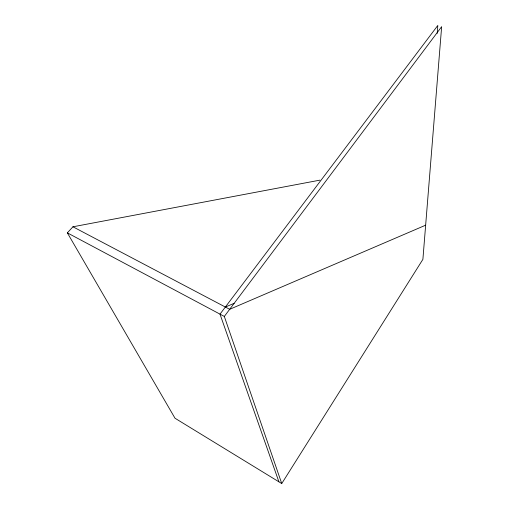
<?xml version="1.0" encoding="UTF-8"?>
<svg xmlns="http://www.w3.org/2000/svg" width="509" height="509" viewBox="0 0 509 509"><rect width="100%" height="100%" fill="white"/><g stroke="black" fill="none" stroke-linecap="round" stroke-linejoin="round"><path stroke-width="0.76" d="M437.218 33.365L437.816 25.45L219.996 314.142L278.907 481.813M281.744 483.55L422.896 259.355L441.653 26.665L224.323 316.439L281.744 483.55L175.007 418.233L67.347 232.855L72.946 226.791L319.913 180.148M425.651 225.182L229.674 309.307L72.946 226.791M225.36 307.035L234.14 303.345M67.347 232.855L224.323 316.439"/></g></svg>
